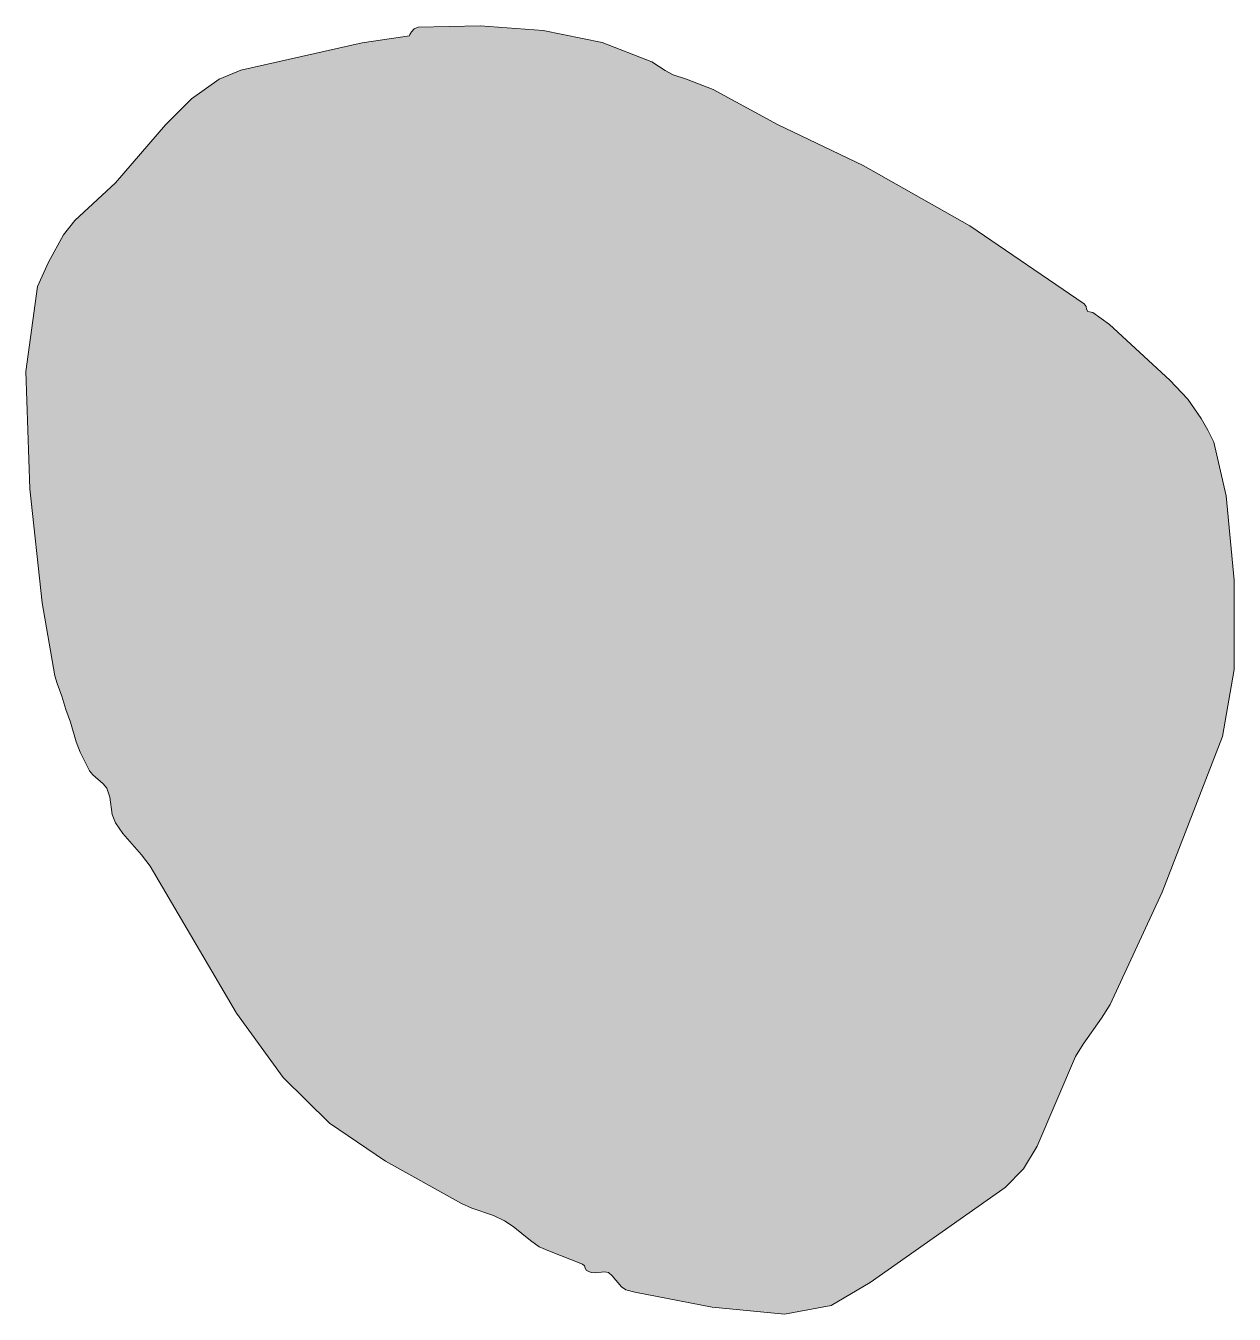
# Model space of a CAD drawing. Header units: inches. Extents: x -418 to 822, y -439 to 855.
# Drawn here: x 425.84 to 440.63, y -17.34 to -1.57 of the extents above; entities that cross this region are included whole.
import ezdxf

# ---------------------------------------------------------------- set-up
doc = ezdxf.new("R2010")
doc.units = ezdxf.units.IN
doc.header["$MEASUREMENT"] = 0
doc.layers.add('Layer 1', color=7, linetype='Continuous')

msp = doc.modelspace()

# ---------------------------------------------------------------- hatches: boundary and pattern name
at = {"layer": 'Layer 1', "true_color": 0xffffff}
h = msp.add_hatch(color=7, dxfattribs=at)
edge = h.paths.add_edge_path()
edge.add_spline(control_points=[(430.539, -1.689), (430.539, -1.689), (430.545, -1.674), (430.545, -1.674), (430.545, -1.674), (430.564, -1.639), (430.564, -1.639), (430.564, -1.639), (430.598, -1.603), (430.598, -1.603), (430.598, -1.603), (430.646, -1.584), (430.646, -1.584), (430.646, -1.584), (431.403, -1.566), (431.403, -1.566), (431.403, -1.566), (432.175, -1.626), (432.175, -1.626), (432.175, -1.626), (432.896, -1.771), (432.896, -1.771), (432.896, -1.771), (433.504, -2.007), (433.504, -2.007), (433.504, -2.007), (433.668, -2.116), (433.668, -2.116), (433.668, -2.116), (433.768, -2.168), (433.768, -2.168), (433.768, -2.168), (433.928, -2.219), (433.928, -2.219), (433.928, -2.219), (434.255, -2.348), (434.255, -2.348), (434.255, -2.348), (435.045, -2.777), (435.045, -2.777), (435.045, -2.777), (436.093, -3.277), (436.093, -3.277), (436.093, -3.277), (437.4, -4.015), (437.4, -4.015), (437.4, -4.015), (438.799, -4.972), (438.799, -4.972), (438.799, -4.972), (438.823, -5.004), (438.823, -5.004), (438.823, -5.004), (438.827, -5.037), (438.827, -5.037), (438.827, -5.037), (438.844, -5.063), (438.844, -5.063), (438.844, -5.063), (438.904, -5.078), (438.904, -5.078), (438.904, -5.078), (439.109, -5.223), (439.109, -5.223), (439.109, -5.223), (439.848, -5.903), (439.848, -5.903), (439.848, -5.903), (440.068, -6.137), (440.068, -6.137), (440.068, -6.137), (440.229, -6.373), (440.229, -6.373), (440.229, -6.373), (440.312, -6.517), (440.312, -6.517), (440.312, -6.517), (440.387, -6.666), (440.387, -6.666), (440.387, -6.666), (440.538, -7.32), (440.538, -7.32), (440.538, -7.32), (440.635, -8.355), (440.635, -8.355), (440.635, -8.355), (440.634, -9.445), (440.634, -9.445), (440.634, -9.445), (440.492, -10.266), (440.492, -10.266), (440.492, -10.266), (439.751, -12.172), (439.751, -12.172), (439.751, -12.172), (439.116, -13.548), (439.116, -13.548), (439.116, -13.548), (439.012, -13.716), (439.012, -13.716), (439.012, -13.716), (438.786, -14.032), (438.786, -14.032), (438.786, -14.032), (438.692, -14.184), (438.692, -14.184), (438.692, -14.184), (438.223, -15.282), (438.223, -15.282), (438.223, -15.282), (438.057, -15.56), (438.057, -15.56), (438.057, -15.56), (437.83, -15.788), (437.83, -15.788), (437.83, -15.788), (436.179, -16.951), (436.179, -16.951), (436.179, -16.951), (435.7, -17.233), (435.7, -17.233), (435.7, -17.233), (435.129, -17.34), (435.129, -17.34), (435.129, -17.34), (434.245, -17.254), (434.245, -17.254), (434.245, -17.254), (433.297, -17.07), (433.297, -17.07), (433.297, -17.07), (433.187, -17.042), (433.187, -17.042), (433.187, -17.042), (433.133, -17.003), (433.133, -17.003), (433.133, -17.003), (433.021, -16.87), (433.021, -16.87), (433.021, -16.87), (432.975, -16.83), (432.975, -16.83), (432.975, -16.83), (432.926, -16.822), (432.926, -16.822), (432.926, -16.822), (432.813, -16.833), (432.813, -16.833), (432.813, -16.833), (432.763, -16.83), (432.763, -16.83), (432.763, -16.83), (432.707, -16.806), (432.707, -16.806), (432.707, -16.806), (432.69, -16.777), (432.69, -16.777), (432.69, -16.777), (432.683, -16.749), (432.683, -16.749), (432.683, -16.749), (432.657, -16.725), (432.657, -16.725), (432.657, -16.725), (432.252, -16.569), (432.252, -16.569), (432.252, -16.569), (432.128, -16.513), (432.128, -16.513), (432.128, -16.513), (432.019, -16.439), (432.019, -16.439), (432.019, -16.439), (431.809, -16.266), (431.809, -16.266), (431.809, -16.266), (431.704, -16.195), (431.704, -16.195), (431.704, -16.195), (431.567, -16.132), (431.567, -16.132), (431.567, -16.132), (431.303, -16.041), (431.303, -16.041), (431.303, -16.041), (431.175, -15.983), (431.175, -15.983), (431.175, -15.983), (430.246, -15.467), (430.246, -15.467), (430.246, -15.467), (429.561, -14.999), (429.561, -14.999), (429.561, -14.999), (428.994, -14.441), (428.994, -14.441), (428.994, -14.441), (428.422, -13.654), (428.422, -13.654), (428.422, -13.654), (427.363, -11.854), (427.363, -11.854), (427.363, -11.854), (427.26, -11.714), (427.26, -11.714), (427.26, -11.714), (427.031, -11.453), (427.031, -11.453), (427.031, -11.453), (426.939, -11.324), (426.939, -11.324), (426.939, -11.324), (426.899, -11.221), (426.899, -11.221), (426.899, -11.221), (426.871, -11.01), (426.871, -11.01), (426.871, -11.01), (426.834, -10.901), (426.834, -10.901), (426.834, -10.901), (426.791, -10.848), (426.791, -10.848), (426.791, -10.848), (426.663, -10.738), (426.663, -10.738), (426.663, -10.738), (426.622, -10.689), (426.622, -10.689), (426.622, -10.689), (426.506, -10.458), (426.506, -10.458), (426.506, -10.458), (426.458, -10.331), (426.458, -10.331), (426.458, -10.331), (426.389, -10.09), (426.389, -10.09), (426.389, -10.09), (426.332, -9.937), (426.332, -9.937), (426.332, -9.937), (426.283, -9.772), (426.283, -9.772), (426.283, -9.772), (426.226, -9.618), (426.226, -9.618), (426.226, -9.618), (426.198, -9.524), (426.198, -9.524), (426.198, -9.524), (426.044, -8.629), (426.044, -8.629), (426.044, -8.629), (425.893, -7.236), (425.893, -7.236), (425.893, -7.236), (425.842, -5.797), (425.842, -5.797), (425.842, -5.797), (425.986, -4.76), (425.986, -4.76), (425.986, -4.76), (426.122, -4.459), (426.122, -4.459), (426.122, -4.459), (426.305, -4.125), (426.305, -4.125), (426.305, -4.125), (426.443, -3.951), (426.443, -3.951), (426.443, -3.951), (426.939, -3.489), (426.939, -3.489), (426.939, -3.489), (427.551, -2.781), (427.551, -2.781), (427.551, -2.781), (427.87, -2.46), (427.87, -2.46), (427.87, -2.46), (428.21, -2.219), (428.21, -2.219), (428.21, -2.219), (428.475, -2.109), (428.475, -2.109), (428.475, -2.109), (429.96, -1.775), (429.96, -1.775), (429.96, -1.775), (430.539, -1.689), (430.539, -1.689), (430.539, -1.689), (430.539, -1.689), (430.539, -1.689), (430.539, -1.689), (430.539, -1.689), (430.539, -1.689)], knot_values=[0, 0, 0, 0, 1, 1, 1, 2, 2, 2, 3, 3, 3, 4, 4, 4, 5, 5, 5, 6, 6, 6, 7, 7, 7, 8, 8, 8, 9, 9, 9, 10, 10, 10, 11, 11, 11, 12, 12, 12, 13, 13, 13, 14, 14, 14, 15, 15, 15, 16, 16, 16, 17, 17, 17, 18, 18, 18, 19, 19, 19, 20, 20, 20, 21, 21, 21, 22, 22, 22, 23, 23, 23, 24, 24, 24, 25, 25, 25, 26, 26, 26, 27, 27, 27, 28, 28, 28, 29, 29, 29, 30, 30, 30, 31, 31, 31, 32, 32, 32, 33, 33, 33, 34, 34, 34, 35, 35, 35, 36, 36, 36, 37, 37, 37, 38, 38, 38, 39, 39, 39, 40, 40, 40, 41, 41, 41, 42, 42, 42, 43, 43, 43, 44, 44, 44, 45, 45, 45, 46, 46, 46, 47, 47, 47, 48, 48, 48, 49, 49, 49, 50, 50, 50, 51, 51, 51, 52, 52, 52, 53, 53, 53, 54, 54, 54, 55, 55, 55, 56, 56, 56, 57, 57, 57, 58, 58, 58, 59, 59, 59, 60, 60, 60, 61, 61, 61, 62, 62, 62, 63, 63, 63, 64, 64, 64, 65, 65, 65, 66, 66, 66, 67, 67, 67, 68, 68, 68, 69, 69, 69, 70, 70, 70, 71, 71, 71, 72, 72, 72, 73, 73, 73, 74, 74, 74, 75, 75, 75, 76, 76, 76, 77, 77, 77, 78, 78, 78, 79, 79, 79, 80, 80, 80, 81, 81, 81, 82, 82, 82, 83, 83, 83, 84, 84, 84, 85, 85, 85, 86, 86, 86, 87, 87, 87, 88, 88, 88, 89, 89, 89, 90, 90, 90, 91, 91, 91, 92, 92, 92, 93, 93, 93, 94, 94, 94, 95, 95, 95, 96, 96, 96, 97, 97, 97, 98, 98, 98, 99, 99, 99, 99], degree=3, periodic=1)

# ---------------------------------------------------------------- linework, layer by layer
at = {"layer": 'Layer 1', "lineweight": 0}
msp.add_open_spline([(430.539, -1.689), (430.539, -1.689), (430.545, -1.674), (430.545, -1.674), (430.545, -1.674), (430.564, -1.639), (430.564, -1.639), (430.564, -1.639), (430.598, -1.603), (430.598, -1.603), (430.598, -1.603), (430.646, -1.584), (430.646, -1.584), (430.646, -1.584), (431.403, -1.566), (431.403, -1.566), (431.403, -1.566), (432.175, -1.626), (432.175, -1.626), (432.175, -1.626), (432.896, -1.771), (432.896, -1.771), (432.896, -1.771), (433.504, -2.007), (433.504, -2.007), (433.504, -2.007), (433.668, -2.116), (433.668, -2.116), (433.668, -2.116), (433.768, -2.168), (433.768, -2.168), (433.768, -2.168), (433.928, -2.219), (433.928, -2.219), (433.928, -2.219), (434.255, -2.348), (434.255, -2.348), (434.255, -2.348), (435.045, -2.777), (435.045, -2.777), (435.045, -2.777), (436.093, -3.277), (436.093, -3.277), (436.093, -3.277), (437.4, -4.015), (437.4, -4.015), (437.4, -4.015), (438.799, -4.972), (438.799, -4.972), (438.799, -4.972), (438.823, -5.004), (438.823, -5.004), (438.823, -5.004), (438.827, -5.037), (438.827, -5.037), (438.827, -5.037), (438.844, -5.063), (438.844, -5.063), (438.844, -5.063), (438.904, -5.078), (438.904, -5.078), (438.904, -5.078), (439.109, -5.223), (439.109, -5.223), (439.109, -5.223), (439.848, -5.903), (439.848, -5.903), (439.848, -5.903), (440.068, -6.137), (440.068, -6.137), (440.068, -6.137), (440.229, -6.373), (440.229, -6.373), (440.229, -6.373), (440.312, -6.517), (440.312, -6.517), (440.312, -6.517), (440.387, -6.666), (440.387, -6.666), (440.387, -6.666), (440.538, -7.32), (440.538, -7.32), (440.538, -7.32), (440.635, -8.355), (440.635, -8.355), (440.635, -8.355), (440.634, -9.445), (440.634, -9.445), (440.634, -9.445), (440.492, -10.266), (440.492, -10.266), (440.492, -10.266), (439.751, -12.172), (439.751, -12.172), (439.751, -12.172), (439.116, -13.548), (439.116, -13.548), (439.116, -13.548), (439.012, -13.716), (439.012, -13.716), (439.012, -13.716), (438.786, -14.032), (438.786, -14.032), (438.786, -14.032), (438.692, -14.184), (438.692, -14.184), (438.692, -14.184), (438.223, -15.282), (438.223, -15.282), (438.223, -15.282), (438.057, -15.56), (438.057, -15.56), (438.057, -15.56), (437.83, -15.788), (437.83, -15.788), (437.83, -15.788), (436.179, -16.951), (436.179, -16.951), (436.179, -16.951), (435.7, -17.233), (435.7, -17.233), (435.7, -17.233), (435.129, -17.34), (435.129, -17.34), (435.129, -17.34), (434.245, -17.254), (434.245, -17.254), (434.245, -17.254), (433.297, -17.07), (433.297, -17.07), (433.297, -17.07), (433.187, -17.042), (433.187, -17.042), (433.187, -17.042), (433.133, -17.003), (433.133, -17.003), (433.133, -17.003), (433.021, -16.87), (433.021, -16.87), (433.021, -16.87), (432.975, -16.83), (432.975, -16.83), (432.975, -16.83), (432.926, -16.822), (432.926, -16.822), (432.926, -16.822), (432.813, -16.833), (432.813, -16.833), (432.813, -16.833), (432.763, -16.83), (432.763, -16.83), (432.763, -16.83), (432.707, -16.806), (432.707, -16.806), (432.707, -16.806), (432.69, -16.777), (432.69, -16.777), (432.69, -16.777), (432.683, -16.749), (432.683, -16.749), (432.683, -16.749), (432.657, -16.725), (432.657, -16.725), (432.657, -16.725), (432.252, -16.569), (432.252, -16.569), (432.252, -16.569), (432.128, -16.513), (432.128, -16.513), (432.128, -16.513), (432.019, -16.439), (432.019, -16.439), (432.019, -16.439), (431.809, -16.266), (431.809, -16.266), (431.809, -16.266), (431.704, -16.195), (431.704, -16.195), (431.704, -16.195), (431.567, -16.132), (431.567, -16.132), (431.567, -16.132), (431.303, -16.041), (431.303, -16.041), (431.303, -16.041), (431.175, -15.983), (431.175, -15.983), (431.175, -15.983), (430.246, -15.467), (430.246, -15.467), (430.246, -15.467), (429.561, -14.999), (429.561, -14.999), (429.561, -14.999), (428.994, -14.441), (428.994, -14.441), (428.994, -14.441), (428.422, -13.654), (428.422, -13.654), (428.422, -13.654), (427.363, -11.854), (427.363, -11.854), (427.363, -11.854), (427.26, -11.714), (427.26, -11.714), (427.26, -11.714), (427.031, -11.453), (427.031, -11.453), (427.031, -11.453), (426.939, -11.324), (426.939, -11.324), (426.939, -11.324), (426.899, -11.221), (426.899, -11.221), (426.899, -11.221), (426.871, -11.01), (426.871, -11.01), (426.871, -11.01), (426.834, -10.901), (426.834, -10.901), (426.834, -10.901), (426.791, -10.848), (426.791, -10.848), (426.791, -10.848), (426.663, -10.738), (426.663, -10.738), (426.663, -10.738), (426.622, -10.689), (426.622, -10.689), (426.622, -10.689), (426.506, -10.458), (426.506, -10.458), (426.506, -10.458), (426.458, -10.331), (426.458, -10.331), (426.458, -10.331), (426.389, -10.09), (426.389, -10.09), (426.389, -10.09), (426.332, -9.937), (426.332, -9.937), (426.332, -9.937), (426.283, -9.772), (426.283, -9.772), (426.283, -9.772), (426.226, -9.618), (426.226, -9.618), (426.226, -9.618), (426.198, -9.524), (426.198, -9.524), (426.198, -9.524), (426.044, -8.629), (426.044, -8.629), (426.044, -8.629), (425.893, -7.236), (425.893, -7.236), (425.893, -7.236), (425.842, -5.797), (425.842, -5.797), (425.842, -5.797), (425.986, -4.76), (425.986, -4.76), (425.986, -4.76), (426.122, -4.459), (426.122, -4.459), (426.122, -4.459), (426.305, -4.125), (426.305, -4.125), (426.305, -4.125), (426.443, -3.951), (426.443, -3.951), (426.443, -3.951), (426.939, -3.489), (426.939, -3.489), (426.939, -3.489), (427.551, -2.781), (427.551, -2.781), (427.551, -2.781), (427.87, -2.46), (427.87, -2.46), (427.87, -2.46), (428.21, -2.219), (428.21, -2.219), (428.21, -2.219), (428.475, -2.109), (428.475, -2.109), (428.475, -2.109), (429.96, -1.775), (429.96, -1.775), (429.96, -1.775), (430.539, -1.689), (430.539, -1.689), (430.539, -1.689), (430.539, -1.689), (430.539, -1.689), (430.539, -1.689), (430.539, -1.689), (430.539, -1.689)], degree=3, knots=[0, 0, 0, 0, 1, 1, 1, 2, 2, 2, 3, 3, 3, 4, 4, 4, 5, 5, 5, 6, 6, 6, 7, 7, 7, 8, 8, 8, 9, 9, 9, 10, 10, 10, 11, 11, 11, 12, 12, 12, 13, 13, 13, 14, 14, 14, 15, 15, 15, 16, 16, 16, 17, 17, 17, 18, 18, 18, 19, 19, 19, 20, 20, 20, 21, 21, 21, 22, 22, 22, 23, 23, 23, 24, 24, 24, 25, 25, 25, 26, 26, 26, 27, 27, 27, 28, 28, 28, 29, 29, 29, 30, 30, 30, 31, 31, 31, 32, 32, 32, 33, 33, 33, 34, 34, 34, 35, 35, 35, 36, 36, 36, 37, 37, 37, 38, 38, 38, 39, 39, 39, 40, 40, 40, 41, 41, 41, 42, 42, 42, 43, 43, 43, 44, 44, 44, 45, 45, 45, 46, 46, 46, 47, 47, 47, 48, 48, 48, 49, 49, 49, 50, 50, 50, 51, 51, 51, 52, 52, 52, 53, 53, 53, 54, 54, 54, 55, 55, 55, 56, 56, 56, 57, 57, 57, 58, 58, 58, 59, 59, 59, 60, 60, 60, 61, 61, 61, 62, 62, 62, 63, 63, 63, 64, 64, 64, 65, 65, 65, 66, 66, 66, 67, 67, 67, 68, 68, 68, 69, 69, 69, 70, 70, 70, 71, 71, 71, 72, 72, 72, 73, 73, 73, 74, 74, 74, 75, 75, 75, 76, 76, 76, 77, 77, 77, 78, 78, 78, 79, 79, 79, 80, 80, 80, 81, 81, 81, 82, 82, 82, 83, 83, 83, 84, 84, 84, 85, 85, 85, 86, 86, 86, 87, 87, 87, 88, 88, 88, 89, 89, 89, 90, 90, 90, 91, 91, 91, 92, 92, 92, 93, 93, 93, 94, 94, 94, 95, 95, 95, 96, 96, 96, 97, 97, 97, 98, 98, 98, 99, 99, 99, 99], dxfattribs=at)

doc.saveas('drawing.dxf')
